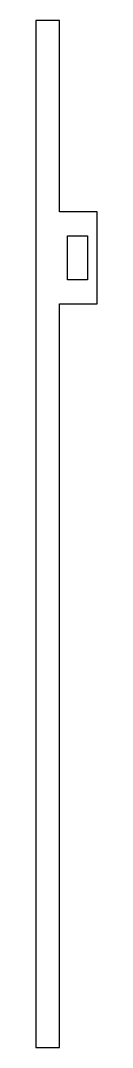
# Model space of a CAD drawing. Header units: millimetres. Extents: x 0 to 3.1, y 0 to 51.5.
import ezdxf

# ---------------------------------------------------------------- set-up
doc = ezdxf.new("R2010")
doc.units = ezdxf.units.MM
doc.layers.get('0').update_dxf_attribs({"linetype": 'CONTINUOUS'})

msp = doc.modelspace()

# ---------------------------------------------------------------- linework, layer by layer
for points in [[(0, 51.5), (0, 0), (1.2, 0), (1.2, 37.3), (3.1, 37.3), (3.1, 41.9), (1.2, 41.9), (1.2, 51.5)], [(1.6, 40.7), (2.6, 40.7), (2.6, 38.5), (1.6, 38.5)]]:
    msp.add_lwpolyline(points, close=True)

doc.saveas('drawing.dxf')
